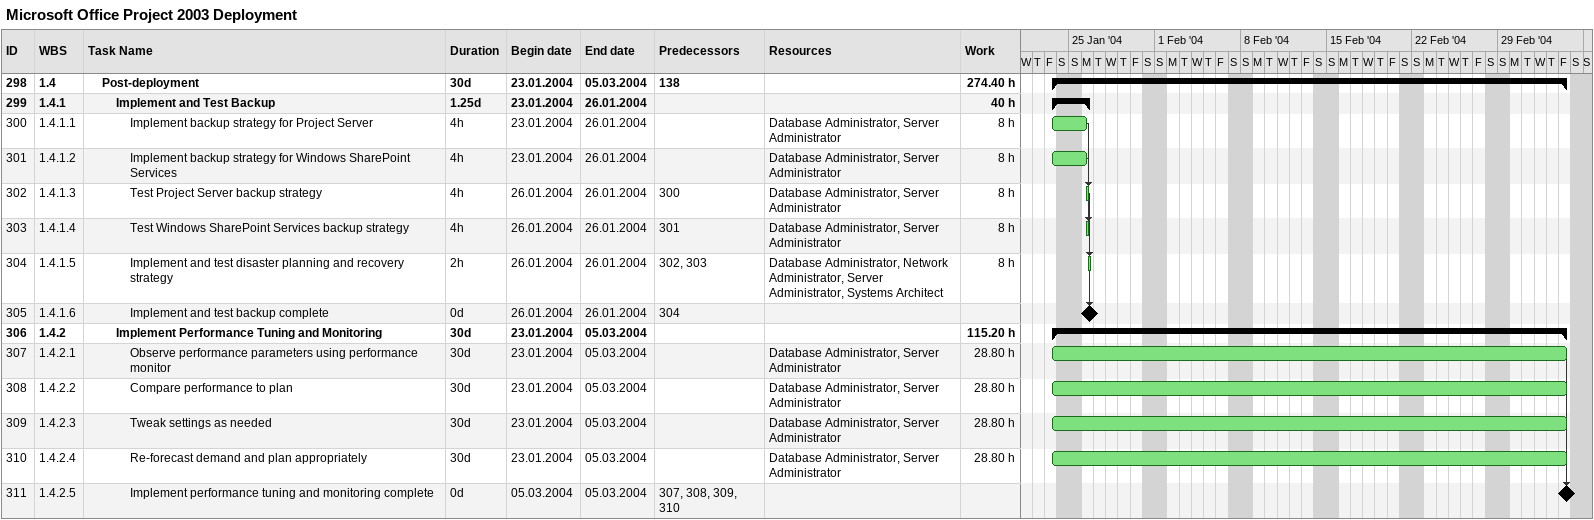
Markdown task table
Microsoft Office Project 2003 Deployment

| ID | WBS | Task | Duration | Start | Finish | Predecessors | Resources | Work (h) |
|---|---|---|---|---|---|---|---|---|
| 298 | 1.4 | **Post-deployment** | 30d | 2004-01-23 | 2004-03-05 | 138 |  | 274.40 |
| 299 | 1.4.1 | **Implement and Test Backup** | 1.25d | 2004-01-23 | 2004-01-26 |  |  | 40 |
| 300 | 1.4.1.1 | Implement backup strategy for Project Server | 4h | 2004-01-23 | 2004-01-26 |  | Database Administrator, Server Administrator | 8 |
| 301 | 1.4.1.2 | Implement backup strategy for Windows SharePoint Services | 4h | 2004-01-23 | 2004-01-26 |  | Database Administrator, Server Administrator | 8 |
| 302 | 1.4.1.3 | Test Project Server backup strategy | 4h | 2004-01-26 | 2004-01-26 | 300 | Database Administrator, Server Administrator | 8 |
| 303 | 1.4.1.4 | Test Windows SharePoint Services backup strategy | 4h | 2004-01-26 | 2004-01-26 | 301 | Database Administrator, Server Administrator | 8 |
| 304 | 1.4.1.5 | Implement and test disaster planning and recovery strategy | 2h | 2004-01-26 | 2004-01-26 | 302, 303 | Database Administrator, Network Administrator, Server Administrator, Systems Architect | 8 |
| 305 | 1.4.1.6 | Implement and test backup complete | 0d | 2004-01-26 | 2004-01-26 | 304 |  |  |
| 306 | 1.4.2 | **Implement Performance Tuning and Monitoring** | 30d | 2004-01-23 | 2004-03-05 |  |  | 115.20 |
| 307 | 1.4.2.1 | Observe performance parameters using performance monitor | 30d | 2004-01-23 | 2004-03-05 |  | Database Administrator, Server Administrator | 28.80 |
| 308 | 1.4.2.2 | Compare performance to plan | 30d | 2004-01-23 | 2004-03-05 |  | Database Administrator, Server Administrator | 28.80 |
| 309 | 1.4.2.3 | Tweak settings as needed | 30d | 2004-01-23 | 2004-03-05 |  | Database Administrator, Server Administrator | 28.80 |
| 310 | 1.4.2.4 | Re-forecast demand and plan appropriately | 30d | 2004-01-23 | 2004-03-05 |  | Database Administrator, Server Administrator | 28.80 |
| 311 | 1.4.2.5 | Implement performance tuning and monitoring complete | 0d | 2004-03-05 | 2004-03-05 | 307, 308, 309, 310 |  |  |
